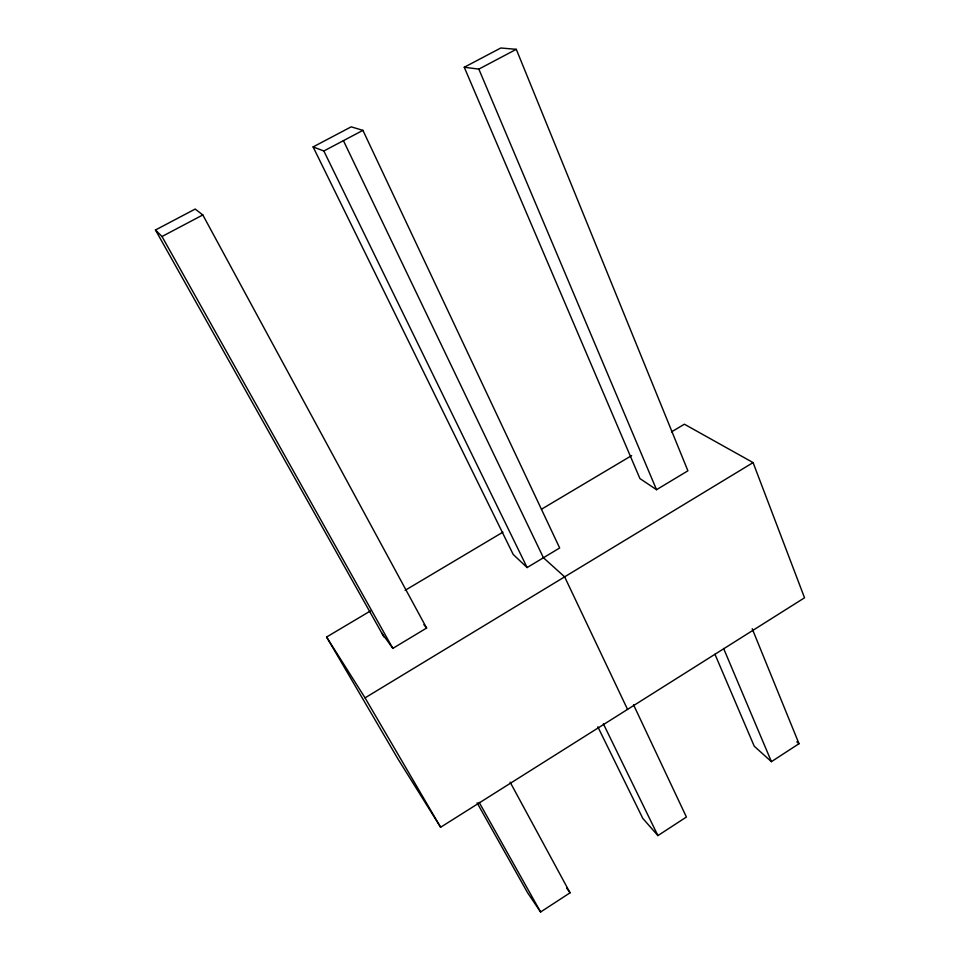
<?xml version="1.0" encoding="UTF-8"?>
<svg xmlns="http://www.w3.org/2000/svg" width="960" height="960" viewBox="0 0 960 960"><rect width="100%" height="100%" fill="white"/><g stroke="black" fill="none" stroke-linecap="round" stroke-linejoin="round"><path stroke-width="1.44" d="M477.096 802.824L527.676 892.884L540.6 912L570.06 892.812L510.12 782.16M597.828 726.804L642.78 818.364L657.912 835.596L686.412 817.032L633.552 704.82M714.96 654.252L754.236 746.208L771.42 761.664L799.008 743.7L752.196 628.728M370.356 611.004L326.592 637.032L397.884 758.82L440.628 827.256L804.54 597.792L753.084 462.6L684.396 424.212L671.532 431.868M326.592 637.032L365.052 697.86L753.084 462.6M381.816 633.132L392.844 648.372L426.612 628.044L202.812 214.944L195.192 209.052L155.46 229.992L384.024 637.044M527.124 567.564L559.668 547.98L362.916 130.356L351.18 126.84L313.104 146.916L513.204 554.46L527.124 567.564L323.844 150.996L313.104 146.916M656.532 489.696L687.9 470.808L516.288 49.32L500.796 48L464.256 67.248L639.936 478.584L656.532 489.696L478.848 69.108L464.256 67.248M405.108 590.34L502.92 532.152M541.536 509.196L631.632 455.604M155.46 229.992L162 236.508L202.812 214.944M323.844 150.996L362.916 130.356M478.848 69.108L516.288 49.32M796.8 741.816L799.008 743.7M423.9 624.66L426.612 628.044M566.688 888.156L570.06 892.812M365.052 697.86L440.628 827.256M162 236.508L392.844 648.372M479.16 802.368L540.6 912M603.36 723.804L657.912 835.596M343.428 140.652L543.432 557.748L564.636 576.852L627.54 709.404M723.6 648.456L771.42 761.664"/></g></svg>
